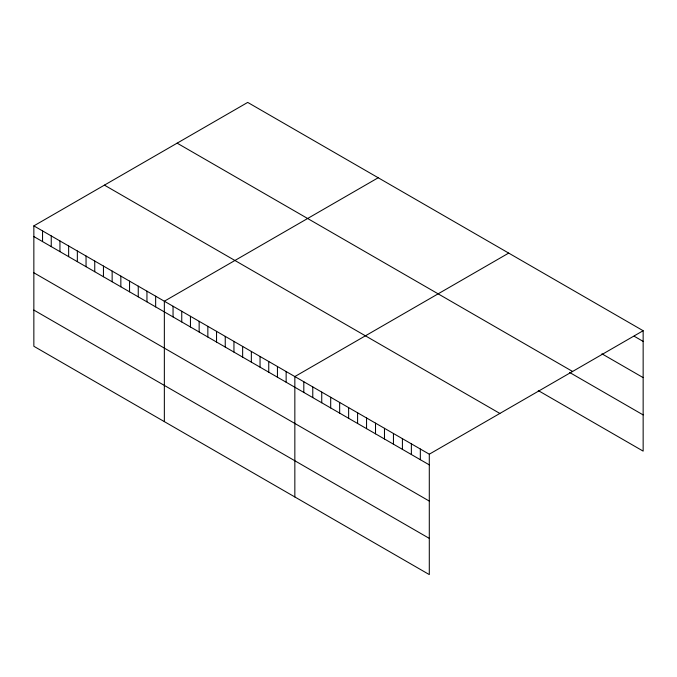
<?xml version="1.0" encoding="UTF-8"?>
<svg xmlns="http://www.w3.org/2000/svg" width="677" height="677" viewBox="0 0 677 677"><rect width="100%" height="100%" fill="white"/><g stroke="black" fill="none" stroke-linecap="round" stroke-linejoin="round"><path stroke-width="1.02" d="M33.85 225.881L429.294 454.191L429.294 574.587L33.85 346.277L33.85 225.881L247.706 102.413L643.15 330.723L643.15 451.119L538.274 390.578M378.198 177.755L164.35 301.223L164.35 421.619M508.698 253.096L294.842 376.564L294.842 496.96M429.294 454.191L643.15 330.723M634.188 336.232L643.15 341.403M601.921 353.809L643.15 377.614M177.129 143.152L572.581 371.461M569.653 372.477L643.15 414.916M104.419 185.134L499.871 413.444M33.85 236.561L429.294 464.871M33.85 272.772L429.294 501.082M33.85 310.074L429.294 538.384M420.332 449.012L420.332 459.7M411.371 443.833L411.371 454.521M402.409 438.662L402.409 449.35M393.447 433.483L393.447 444.171M384.477 428.313L384.477 439.001M375.515 423.133L375.515 433.822M366.553 417.963L366.553 428.643M357.591 412.784L357.591 423.472M348.63 407.613L348.63 418.293M339.659 402.434L339.659 413.122M330.698 397.264L330.698 407.943M321.736 392.085L321.736 402.773M312.774 386.914L312.774 397.594M303.812 381.735L303.812 392.423M286.143 371.538L286.143 382.226M277.443 366.519L277.443 377.199M268.744 361.493L268.744 372.181M260.044 356.474L260.044 367.154M251.345 351.448L251.345 362.136M242.645 346.421L242.645 357.109M233.946 341.403L233.946 352.091M225.246 336.376L225.246 347.064M216.547 331.358L216.547 342.037M207.847 326.331L207.847 337.019M199.148 321.313L199.148 331.992M190.449 316.286L190.449 326.974M181.749 311.268L181.749 321.947M173.05 306.241L173.05 316.929M155.651 296.196L155.651 306.884M146.951 291.178L146.951 301.857M138.252 286.151L138.252 296.839M129.552 281.124L129.552 291.812M120.844 276.106L120.844 286.794M112.145 271.079L112.145 281.767M103.446 266.061L103.446 276.741M94.746 261.034L94.746 271.722M86.047 256.016L86.047 266.696M77.347 250.989L77.347 261.677M68.648 245.971L68.648 256.651M59.948 240.944L59.948 251.632M51.249 235.926L51.249 246.606M42.549 230.899L42.549 241.587"/></g></svg>
